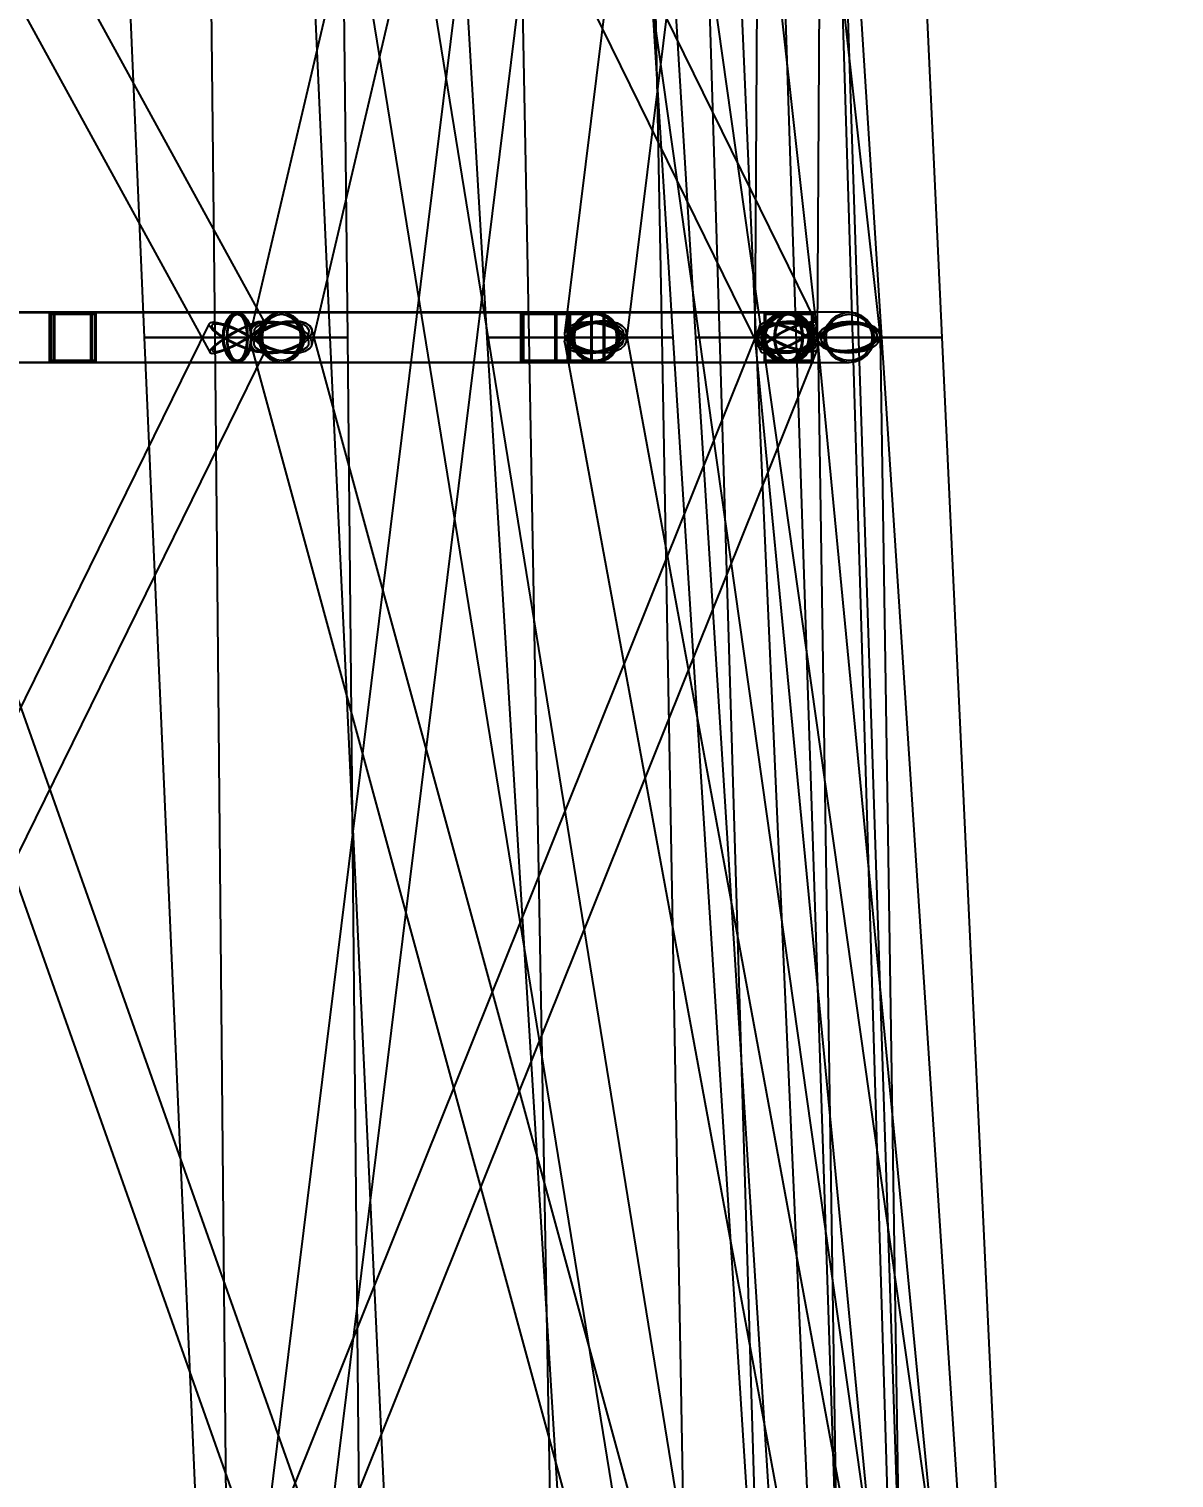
# Model space of a CAD drawing. Header units: millimetres. Extents: x -123812 to 252100, y -3000 to 639000.
# Drawn here: x 15222 to 24504, y 150756 to 162499 of the extents above; entities that cross this region are included whole.
import ezdxf

# ---------------------------------------------------------------- set-up
doc = ezdxf.new("R2010")
doc.units = ezdxf.units.MM
doc.layers.add('D-STR-DIM', color=7, linetype='Continuous', lineweight=13)
doc.layers.add('D-STR-STRC', color=7, linetype='Continuous', lineweight=25)
doc.styles.add('OpenSansCondensed-Light', font='OpenSansCondensed-Light.ttf')
doc.styles.add('TOWER_UNICODE', font='Arial Unicode.ttf')
doc.dimstyles.new('EZDXF', dxfattribs={"dimtxt": 0.25, "dimasz": 0.175, "dimexe": 0.375, "dimexo": 0.125, "dimgap": 0.1, "dimtad": 1, "dimlfac": 100, "dimzin": 12, "dimdsep": 46, "dimtxsty": 'OpenSansCondensed-Light', "dimblk": 'ARCHTICK', "dimcen": 2.5, "dimazin": 3, "dimtfac": 0.5, "dimtmove": 2, "dimatfit": 3})

# ---------------------------------------------------------------- blocks, each defined once
blk = doc.blocks.new('_ARCHTICK')
at = {"color": 0, "linetype": 'BYBLOCK', "const_width": 0.15}
blk.add_lwpolyline([(-0.5, -0.5), (0.5, 0.5)], dxfattribs=at)

msp = doc.modelspace()

# ---------------------------------------------------------------- linework, layer by layer
at = {"layer": 'D-STR-STRC'}
for points in [[(16002, 174960), (20061.5, 149960), (20070.1, 149952.6), (20095.1, 149948.4), (20135, 149947.8), (20186.9, 149950.7), (20247.4, 149956.9), (20312.3, 149966.1), (20377.2, 149977.6), (20437.7, 149990.6), (20489.6, 150004.3), (20529.5, 150017.7), (20554.6, 150029.9), (20563.1, 150040), (16503.6, 175040)], [(20200.5, 175030.4), (17110.6, 150030.4), (17119.1, 150019.1), (17144.3, 150006.5), (17184.4, 149993.5), (17236.6, 149980.9), (17297.4, 149969.6), (17362.7, 149960.4), (17427.9, 149953.9), (17488.7, 149950.5), (17541, 149950.5), (17581, 149953.9), (17606.2, 149960.4), (17614.8, 149969.6), (20704.7, 174969.6)], [(18537.9, 174965.2), (22072.9, 149965.2), (22081.5, 149956.8), (22106.6, 149951.3), (22146.6, 149949.2), (22198.7, 149950.5), (22259.3, 149955.2), (22324.4, 149962.9), (22389.6, 149973.2), (22450.2, 149985.3), (22502.3, 149998.4), (22542.3, 150011.6), (22567.4, 150024), (22576, 150034.8), (19041.1, 175034.8)], [(20943.6, 174992.1), (21770, 149992.1), (21778.6, 149976.6), (21804, 149962.6), (21844.3, 149951.3), (21896.9, 149943.2), (21958.1, 149939), (22023.8, 149939), (22089.5, 149943.1), (22150.8, 149951.1), (22203.3, 149962.4), (22243.7, 149976.3), (22269.1, 149991.8), (22277.7, 150007.9), (21451.3, 175007.9)], [(11206.1, 169875.1), (16689.4, 159875.1), (16707.2, 159870.7), (16738.8, 159875.1), (16782.1, 159888), (16834.1, 159908.5), (16891.2, 159935.3), (16949.6, 159966.5), (17005.3, 160000), (17054.4, 160033.5), (17093.8, 160064.7), (17120.5, 160091.5), (17133, 160112), (17130.2, 160124.9), (11646.8, 170124.9)], [(16239, 169891.1), (21150.8, 159891.1), (21162.8, 159878.6), (21189.6, 159874.3), (21229.3, 159878.6), (21279.3, 159891.1), (21336.2, 159911.1), (21396.1, 159937.2), (21454.8, 159967.5), (21508.5, 160000), (21553.4, 160032.5), (21586.4, 160062.8), (21605.4, 160088.9), (21609.1, 160108.9), (16697.2, 170108.9)], [(19375.4, 170064.4), (17022.8, 160064.4), (17020.6, 160033.4), (17035.3, 160000), (17065.9, 159966.6), (17110.2, 159935.6), (17165.3, 159908.9), (17227.5, 159888.4), (17292.4, 159875.5), (17355.6, 159871.1), (17412.9, 159875.5), (17460.3, 159888.4), (17494.6, 159908.9), (17513.5, 159935.6), (19866.1, 169935.6)], [(20801.9, 170032.6), (19561.9, 160032.6), (19565.8, 160000), (19586.7, 159967.4), (19623.1, 159937.1), (19672.4, 159911.1), (19731.4, 159891.1), (19796, 159878.5), (19861.8, 159874.2), (19924.3, 159878.5), (19979.3, 159891.1), (20023, 159911.1), (20052.5, 159937.1), (20065.7, 159967.4), (21305.7, 169967.4)], [(20503.1, 169969.7), (21617.5, 159969.7), (21630.7, 159941.4), (21660.1, 159917.1), (21703.8, 159898.4), (21758.8, 159886.7), (21821.4, 159882.7), (21887.3, 159886.7), (21951.9, 159898.4), (22011, 159917.1), (22060.4, 159941.4), (22096.8, 159969.7), (22117.8, 160000), (22121.8, 160030.3), (21007.4, 170030.3)], [(21165.9, 170000), (21105.4, 160000), (21114.7, 159968.5), (21140.6, 159939.1), (21181.5, 159913.9), (21234.5, 159894.6), (21296, 159882.4), (21361.8, 159878.2), (21427.5, 159882.4), (21488.5, 159894.6), (21540.7, 159913.9), (21580.5, 159939.1), (21605.3, 159968.5), (21613.3, 160000), (21673.8, 170000)], [(11707.6, 159796.8), (16909.8, 159796.8), (16931.9, 159803.7), (16952.6, 159824), (16970.3, 159856.3), (16983.9, 159898.4), (16992.4, 159947.4), (16995.3, 160000), (16992.4, 160052.6), (16983.9, 160101.6), (16970.3, 160143.7), (16952.6, 160176), (16931.9, 160196.3), (16909.8, 160203.2), (11707.6, 160203.2)], [(13826, 159796.8), (17268.2, 159796.8), (17311.3, 159803.7), (17351.4, 159824), (17385.9, 159856.3), (17412.4, 159898.4), (17429.1, 159947.4), (17434.7, 160000), (17429.1, 160052.6), (17412.4, 160101.6), (17385.9, 160143.7), (17351.4, 160176), (17311.3, 160196.3), (17268.2, 160203.2), (13826, 160203.2)], [(12223.9, 149893.1), (17139.1, 159893.1), (17132.5, 159912.7), (17110.7, 159938.3), (17075.2, 159968.1), (17028.4, 160000), (16973.5, 160031.9), (16914.3, 160061.7), (16854.8, 160087.3), (16799.1, 160106.9), (16750.9, 160119.2), (16713.5, 160123.4), (16689.5, 160119.2), (16680.5, 160106.9), (11765.3, 150106.9)], [(17599.9, 150092.6), (14061.7, 160092.6), (14039.5, 160113.5), (14002.7, 160126.5), (13953.9, 160131), (13896.3, 160126.5), (13834, 160113.5), (13771.1, 160092.6), (13711.9, 160065.5), (13660.6, 160033.9), (13620.5, 160000), (13594.4, 159966.1), (13584.1, 159934.5), (13590.2, 159907.4), (17128.4, 149907.4)], [(20239.8, 150066.4), (17513.3, 160066.4), (17497.1, 160094), (17465.2, 160115.1), (17419.9, 160128.4), (17364.3, 160132.9), (17302.1, 160128.4), (17237.6, 160115.1), (17175.2, 160094), (17119.1, 160066.4), (17073.2, 160034.4), (17040.6, 160000), (17023.5, 159965.6), (17023, 159933.6), (19749.5, 149933.6)], [(17593.2, 149897.5), (21610.5, 159897.5), (21617.3, 159916.3), (21607.9, 159940.8), (21583, 159969.4), (21544.3, 160000), (21494.4, 160030.6), (21436.6, 160059.2), (21375, 160083.7), (21313.8, 160102.5), (21257, 160114.4), (21208.6, 160118.4), (21171.9, 160114.4), (21149.4, 160102.5), (17132.1, 150102.5)], [(21910.2, 150034.5), (20064.6, 160034.5), (20056, 160066.6), (20031, 160094.1), (19991.1, 160115.3), (19939.1, 160128.6), (19878.6, 160133.1), (19813.7, 160128.6), (19748.8, 160115.3), (19688.3, 160094.1), (19636.4, 160066.6), (19596.5, 160034.5), (19571.5, 160000), (19562.9, 159965.5), (21408.5, 149965.5)], [(22575.6, 150034), (21610.5, 160034), (21593.8, 160065.7), (21561.2, 160093), (21514.7, 160113.9), (21457.7, 160127), (21394, 160131.5), (21327.9, 160127), (21264, 160113.9), (21206.6, 160093), (21159.5, 160065.7), (21126.1, 160034), (21108.6, 160000), (21108.2, 159966), (22073.3, 149966)], [(22277.7, 150000), (22123.6, 160000), (22116.4, 160033.1), (22092.4, 160063.9), (22053.3, 160090.3), (22001.6, 160110.6), (21941, 160123.4), (21875.5, 160127.7), (21809.5, 160123.4), (21747.7, 160110.6), (21694.2, 160090.3), (21652.7, 160063.9), (21625.9, 160033.1), (21615.7, 160000), (21769.9, 150000)]]:
    msp.add_lwpolyline(points, dxfattribs=at)
for points in [[(15726.6, 170000), (16155.1, 160000), (17664.5, 160000), (17209.6, 170000)], [(16618.4, 170000), (16728.5, 160000), (17807.8, 160000), (17695.8, 170000)], [(18341, 170000), (18933.1, 160000), (20442.5, 160000), (19824, 170000)], [(19082, 170000), (19274.1, 160000), (20353.4, 160000), (20159.5, 170000)], [(20013.8, 170000), (20625.2, 160000), (22134.6, 160000), (21496.8, 170000)], [(20515.1, 170000), (20819.7, 160000), (21899, 160000), (21592.5, 170000)], [(20678.3, 170000), (21114.9, 160000), (22624.4, 160000), (22161.3, 170000)], [(8615.1, 159800), (15731.1, 159800), (15731.1, 160200), (8615.1, 160200)], [(10543, 159800), (19783.1, 159800), (19783.1, 160200), (10543, 160200)], [(15389.1, 159800), (19595.4, 159800), (19595.4, 160200), (15389.1, 160200)], [(15389.1, 160200), (15762.9, 160200), (15762.9, 159800), (15389.1, 159800)], [(15400.3, 160188), (15751.7, 160188), (15751.7, 159812), (15400.3, 159812)], [(15421, 160200), (15731.1, 160200), (15731.1, 159800), (15421, 159800)], [(15430.3, 160188), (15721.8, 160188), (15721.8, 159812), (15430.3, 159812)], [(16792.8, 160000), (16796.8, 159947.4), (16808.5, 159898.4), (16827.1, 159856.3), (16851.3, 159824), (16879.5, 159803.7), (16909.8, 159796.8), (21379.9, 159796.8), (21410.2, 159803.7), (21438.4, 159824), (21462.6, 159856.3), (21481.2, 159898.4), (21492.9, 159947.4), (21496.9, 160000), (21492.9, 160052.6), (21481.2, 160101.6), (21462.6, 160143.7), (21438.4, 160176), (21410.2, 160196.3), (21379.9, 160203.2), (16909.8, 160203.2), (16879.5, 160196.3), (16851.3, 160176), (16827.1, 160143.7), (16808.5, 160101.6), (16796.8, 160052.6)], [(17026.8, 160000), (17022.8, 159947.4), (17011.1, 159898.4), (16992.5, 159856.3), (16968.3, 159824), (16940.1, 159803.7), (16909.8, 159796.8), (16879.5, 159803.7), (16851.3, 159824), (16827.1, 159856.3), (16808.5, 159898.4), (16796.8, 159947.4), (16792.8, 160000), (16796.8, 160052.6), (16808.5, 160101.6), (16827.1, 160143.7), (16851.3, 160176), (16879.5, 160196.3), (16909.8, 160203.2), (16940.1, 160196.3), (16968.3, 160176), (16992.5, 160143.7), (17011.1, 160101.6), (17022.8, 160052.6)], [(17017.6, 160000), (17013.9, 159951.5), (17003.1, 159906.4), (16986, 159867.6), (16963.7, 159837.9), (16937.7, 159819.2), (16909.8, 159812.8), (16881.9, 159819.2), (16855.9, 159837.9), (16833.6, 159867.6), (16816.5, 159906.4), (16805.7, 159951.5), (16802.1, 160000), (16805.7, 160048.5), (16816.5, 160093.6), (16833.6, 160132.4), (16855.9, 160162.1), (16881.9, 160180.8), (16909.8, 160187.2), (16937.7, 160180.8), (16963.7, 160162.1), (16986, 160132.4), (17003.1, 160093.6), (17013.9, 160048.5)], [(16995.3, 160000), (16992.4, 159947.4), (16983.9, 159898.4), (16970.3, 159856.3), (16952.6, 159824), (16931.9, 159803.7), (16909.8, 159796.8), (16887.7, 159803.7), (16867, 159824), (16849.3, 159856.3), (16835.7, 159898.4), (16827.2, 159947.4), (16824.3, 160000), (16827.2, 160052.6), (16835.7, 160101.6), (16849.3, 160143.7), (16867, 160176), (16887.7, 160196.3), (16909.8, 160203.2), (16931.9, 160196.3), (16952.6, 160176), (16970.3, 160143.7), (16983.9, 160101.6), (16992.4, 160052.6)], [(16988.6, 160000), (16985.9, 159951.5), (16978, 159906.4), (16965.5, 159867.6), (16949.2, 159837.9), (16930.2, 159819.2), (16909.8, 159812.8), (16889.4, 159819.2), (16870.4, 159837.9), (16854.1, 159867.6), (16841.6, 159906.4), (16833.7, 159951.5), (16831, 160000), (16833.7, 160048.5), (16841.6, 160093.6), (16854.1, 160132.4), (16870.4, 160162.1), (16889.4, 160180.8), (16909.8, 160187.2), (16930.2, 160180.8), (16949.2, 160162.1), (16965.5, 160132.4), (16978, 160093.6), (16985.9, 160048.5)], [(17084.1, 160000), (17090.4, 159947.4), (17108.7, 159898.4), (17138, 159856.3), (17176.1, 159824), (17220.5, 159803.7), (17268.2, 159796.8), (19813.8, 159796.8), (19861.4, 159803.7), (19905.8, 159824), (19943.9, 159856.3), (19973.2, 159898.4), (19991.6, 159947.4), (19997.8, 160000), (19991.6, 160052.6), (19973.2, 160101.6), (19943.9, 160143.7), (19905.8, 160176), (19861.4, 160196.3), (19813.8, 160203.2), (17268.2, 160203.2), (17220.5, 160196.3), (17176.1, 160176), (17138, 160143.7), (17108.7, 160101.6), (17090.4, 160052.6)], [(17452.2, 160000), (17446, 159947.4), (17427.6, 159898.4), (17398.3, 159856.3), (17360.2, 159824), (17315.8, 159803.7), (17268.2, 159796.8), (17220.5, 159803.7), (17176.1, 159824), (17138, 159856.3), (17108.7, 159898.4), (17090.4, 159947.4), (17084.1, 160000), (17090.4, 160052.6), (17108.7, 160101.6), (17138, 160143.7), (17176.1, 160176), (17220.5, 160196.3), (17268.2, 160203.2), (17315.8, 160196.3), (17360.2, 160176), (17398.3, 160143.7), (17427.6, 160101.6), (17446, 160052.6)], [(17437.7, 160000), (17432, 159951.5), (17415, 159906.4), (17388.1, 159867.6), (17353, 159837.9), (17312.1, 159819.2), (17268.2, 159812.8), (17224.3, 159819.2), (17183.4, 159837.9), (17148.3, 159867.6), (17121.3, 159906.4), (17104.4, 159951.5), (17098.6, 160000), (17104.4, 160048.5), (17121.3, 160093.6), (17148.3, 160132.4), (17183.4, 160162.1), (17224.3, 160180.8), (17268.2, 160187.2), (17312.1, 160180.8), (17353, 160162.1), (17388.1, 160132.4), (17415, 160093.6), (17432, 160048.5)], [(17434.7, 160000), (17429.1, 159947.4), (17412.4, 159898.4), (17385.9, 159856.3), (17351.4, 159824), (17311.3, 159803.7), (17268.2, 159796.8), (17225, 159803.7), (17184.9, 159824), (17150.4, 159856.3), (17123.9, 159898.4), (17107.3, 159947.4), (17101.6, 160000), (17107.3, 160052.6), (17123.9, 160101.6), (17150.4, 160143.7), (17184.9, 160176), (17225, 160196.3), (17268.2, 160203.2), (17311.3, 160196.3), (17351.4, 160176), (17385.9, 160143.7), (17412.4, 160101.6), (17429.1, 160052.6)], [(17421.6, 160000), (17416.4, 159951.5), (17401.1, 159906.4), (17376.7, 159867.6), (17344.9, 159837.9), (17307.9, 159819.2), (17268.2, 159812.8), (17228.4, 159819.2), (17191.4, 159837.9), (17159.7, 159867.6), (17135.3, 159906.4), (17119.9, 159951.5), (17114.7, 160000), (17119.9, 160048.5), (17135.3, 160093.6), (17159.7, 160132.4), (17191.4, 160162.1), (17228.4, 160180.8), (17268.2, 160187.2), (17307.9, 160180.8), (17344.9, 160162.1), (17376.7, 160132.4), (17401.1, 160093.6), (17416.4, 160048.5)], [(19208.5, 159800), (19887.7, 159800), (19887.7, 160200), (19208.5, 160200)], [(19208.5, 160200), (19608.4, 160200), (19608.4, 159800), (19208.5, 159800)], [(19211.4, 159800), (21576.9, 159800), (21576.9, 160200), (19211.4, 160200)], [(19211.4, 160200), (19605.4, 160200), (19605.4, 159800), (19211.4, 159800)], [(19220.5, 160188), (19596.4, 160188), (19596.4, 159812), (19220.5, 159812)], [(19221.5, 160200), (19595.4, 160200), (19595.4, 159800), (19221.5, 159800)], [(19223.3, 160188), (19593.6, 160188), (19593.6, 159812), (19223.3, 159812)], [(19232.7, 160188), (19584.2, 160188), (19584.2, 159812), (19232.7, 159812)], [(19487.9, 160200), (19887.7, 160200), (19887.7, 159800), (19487.9, 159800)], [(19499.9, 160188), (19875.7, 160188), (19875.7, 159812), (19499.9, 159812)], [(19592.5, 160200), (19783.1, 160200), (19783.1, 159800), (19592.5, 159800)], [(19598.2, 160188), (19777.3, 160188), (19777.3, 159812), (19598.2, 159812)], [(19617.6, 160000), (19624.3, 159947.4), (19643.9, 159898.4), (19675.1, 159856.3), (19715.7, 159824), (19763, 159803.7), (19813.8, 159796.8), (21359.3, 159796.8), (21410.1, 159803.7), (21457.4, 159824), (21498, 159856.3), (21529.2, 159898.4), (21548.8, 159947.4), (21555.5, 160000), (21548.8, 160052.6), (21529.2, 160101.6), (21498, 160143.7), (21457.4, 160176), (21410.1, 160196.3), (21359.3, 160203.2), (19813.8, 160203.2), (19763, 160196.3), (19715.7, 160176), (19675.1, 160143.7), (19643.9, 160101.6), (19624.3, 160052.6)], [(20009.9, 160000), (20003.2, 159947.4), (19983.6, 159898.4), (19952.5, 159856.3), (19911.8, 159824), (19864.5, 159803.7), (19813.8, 159796.8), (19763, 159803.7), (19715.7, 159824), (19675.1, 159856.3), (19643.9, 159898.4), (19624.3, 159947.4), (19617.6, 160000), (19624.3, 160052.6), (19643.9, 160101.6), (19675.1, 160143.7), (19715.7, 160176), (19763, 160196.3), (19813.8, 160203.2), (19864.5, 160196.3), (19911.8, 160176), (19952.5, 160143.7), (19983.6, 160101.6), (20003.2, 160052.6)], [(19997.8, 160000), (19991.6, 159947.4), (19973.2, 159898.4), (19943.9, 159856.3), (19905.8, 159824), (19861.4, 159803.7), (19813.8, 159796.8), (19766.1, 159803.7), (19721.7, 159824), (19683.6, 159856.3), (19654.3, 159898.4), (19636, 159947.4), (19629.7, 160000), (19636, 160052.6), (19654.3, 160101.6), (19683.6, 160143.7), (19721.7, 160176), (19766.1, 160196.3), (19813.8, 160203.2), (19861.4, 160196.3), (19905.8, 160176), (19943.9, 160143.7), (19973.2, 160101.6), (19991.6, 160052.6)], [(19994.5, 160000), (19988.3, 159951.5), (19970.3, 159906.4), (19941.5, 159867.6), (19904.1, 159837.9), (19860.5, 159819.2), (19813.8, 159812.8), (19767, 159819.2), (19723.4, 159837.9), (19686, 159867.6), (19657.3, 159906.4), (19639.2, 159951.5), (19633.1, 160000), (19639.2, 160048.5), (19657.3, 160093.6), (19686, 160132.4), (19723.4, 160162.1), (19767, 160180.8), (19813.8, 160187.2), (19860.5, 160180.8), (19904.1, 160162.1), (19941.5, 160132.4), (19970.3, 160093.6), (19988.3, 160048.5)], [(19983.3, 160000), (19977.6, 159951.5), (19960.6, 159906.4), (19933.7, 159867.6), (19898.5, 159837.9), (19857.7, 159819.2), (19813.8, 159812.8), (19769.9, 159819.2), (19729, 159837.9), (19693.8, 159867.6), (19666.9, 159906.4), (19650, 159951.5), (19644.2, 160000), (19650, 160048.5), (19666.9, 160093.6), (19693.8, 160132.4), (19729, 160162.1), (19769.9, 160180.8), (19813.8, 160187.2), (19857.7, 160180.8), (19898.5, 160162.1), (19933.7, 160132.4), (19960.6, 160093.6), (19977.6, 160048.5)], [(21157, 160000), (21163.8, 159947.4), (21184.1, 159898.4), (21216.2, 159856.3), (21258.1, 159824), (21307, 159803.7), (21359.3, 159796.8), (21869.6, 159796.8), (21922, 159803.7), (21970.8, 159824), (22012.8, 159856.3), (22044.9, 159898.4), (22065.1, 159947.4), (22072, 160000), (22065.1, 160052.6), (22044.9, 160101.6), (22012.8, 160143.7), (21970.8, 160176), (21922, 160196.3), (21869.6, 160203.2), (21359.3, 160203.2), (21307, 160196.3), (21258.1, 160176), (21216.2, 160143.7), (21184.1, 160101.6), (21163.8, 160052.6)], [(21561.7, 160000), (21554.8, 159947.4), (21534.6, 159898.4), (21502.5, 159856.3), (21460.5, 159824), (21411.7, 159803.7), (21359.3, 159796.8), (21307, 159803.7), (21258.1, 159824), (21216.2, 159856.3), (21184.1, 159898.4), (21163.8, 159947.4), (21157, 160000), (21163.8, 160052.6), (21184.1, 160101.6), (21216.2, 160143.7), (21258.1, 160176), (21307, 160196.3), (21359.3, 160203.2), (21411.7, 160196.3), (21460.5, 160176), (21502.5, 160143.7), (21534.6, 160101.6), (21554.8, 160052.6)], [(21555.5, 160000), (21548.8, 159947.4), (21529.2, 159898.4), (21498, 159856.3), (21457.4, 159824), (21410.1, 159803.7), (21359.3, 159796.8), (21308.6, 159803.7), (21261.3, 159824), (21220.6, 159856.3), (21189.5, 159898.4), (21169.9, 159947.4), (21163.2, 160000), (21169.9, 160052.6), (21189.5, 160101.6), (21220.6, 160143.7), (21261.3, 160176), (21308.6, 160196.3), (21359.3, 160203.2), (21410.1, 160196.3), (21457.4, 160176), (21498, 160143.7), (21529.2, 160101.6), (21548.8, 160052.6)], [(21545.8, 160000), (21539.5, 159951.5), (21520.8, 159906.4), (21491.2, 159867.6), (21452.6, 159837.9), (21407.6, 159819.2), (21359.3, 159812.8), (21311.1, 159819.2), (21266.1, 159837.9), (21227.5, 159867.6), (21197.9, 159906.4), (21179.2, 159951.5), (21172.9, 160000), (21179.2, 160048.5), (21197.9, 160093.6), (21227.5, 160132.4), (21266.1, 160162.1), (21311.1, 160180.8), (21359.3, 160187.2), (21407.6, 160180.8), (21452.6, 160162.1), (21491.2, 160132.4), (21520.8, 160093.6), (21539.5, 160048.5)], [(21177.5, 160000), (21184.4, 159947.4), (21204.7, 159898.4), (21236.8, 159856.3), (21278.7, 159824), (21327.6, 159803.7), (21379.9, 159796.8), (21869.6, 159796.8), (21922, 159803.7), (21970.8, 159824), (22012.8, 159856.3), (22044.9, 159898.4), (22065.1, 159947.4), (22072, 160000), (22065.1, 160052.6), (22044.9, 160101.6), (22012.8, 160143.7), (21970.8, 160176), (21922, 160196.3), (21869.6, 160203.2), (21379.9, 160203.2), (21327.6, 160196.3), (21278.7, 160176), (21236.8, 160143.7), (21204.7, 160101.6), (21184.4, 160052.6)], [(21582.3, 160000), (21575.4, 159947.4), (21555.2, 159898.4), (21523, 159856.3), (21481.1, 159824), (21432.3, 159803.7), (21379.9, 159796.8), (21327.6, 159803.7), (21278.7, 159824), (21236.8, 159856.3), (21204.7, 159898.4), (21184.4, 159947.4), (21177.5, 160000), (21184.4, 160052.6), (21204.7, 160101.6), (21236.8, 160143.7), (21278.7, 160176), (21327.6, 160196.3), (21379.9, 160203.2), (21432.3, 160196.3), (21481.1, 160176), (21523, 160143.7), (21555.2, 160101.6), (21575.4, 160052.6)], [(21540, 160000), (21533.9, 159951.5), (21515.8, 159906.4), (21487.1, 159867.6), (21449.7, 159837.9), (21406.1, 159819.2), (21359.3, 159812.8), (21312.6, 159819.2), (21269, 159837.9), (21231.6, 159867.6), (21202.9, 159906.4), (21184.8, 159951.5), (21178.6, 160000), (21184.8, 160048.5), (21202.9, 160093.6), (21231.6, 160132.4), (21269, 160162.1), (21312.6, 160180.8), (21359.3, 160187.2), (21406.1, 160180.8), (21449.7, 160162.1), (21487.1, 160132.4), (21515.8, 160093.6), (21533.9, 160048.5)], [(21182.9, 160200), (21576.9, 160200), (21576.9, 159800), (21182.9, 159800)], [(21566.4, 160000), (21560, 159951.5), (21541.4, 159906.4), (21511.8, 159867.6), (21473.2, 159837.9), (21428.2, 159819.2), (21379.9, 159812.8), (21331.7, 159819.2), (21286.7, 159837.9), (21248.1, 159867.6), (21218.5, 159906.4), (21199.8, 159951.5), (21193.5, 160000), (21199.8, 160048.5), (21218.5, 160093.6), (21248.1, 160132.4), (21286.7, 160162.1), (21331.7, 160180.8), (21379.9, 160187.2), (21428.2, 160180.8), (21473.2, 160162.1), (21511.8, 160132.4), (21541.4, 160093.6), (21560, 160048.5)], [(21194.7, 160188), (21565.1, 160188), (21565.1, 159812), (21194.7, 159812)], [(21496.9, 160000), (21492.9, 159947.4), (21481.2, 159898.4), (21462.6, 159856.3), (21438.4, 159824), (21410.2, 159803.7), (21379.9, 159796.8), (21349.7, 159803.7), (21321.5, 159824), (21297.2, 159856.3), (21278.6, 159898.4), (21267, 159947.4), (21263, 160000), (21267, 160052.6), (21278.6, 160101.6), (21297.2, 160143.7), (21321.5, 160176), (21349.7, 160196.3), (21379.9, 160203.2), (21410.2, 160196.3), (21438.4, 160176), (21462.6, 160143.7), (21481.2, 160101.6), (21492.9, 160052.6)], [(21487.7, 160000), (21484, 159951.5), (21473.2, 159906.4), (21456.1, 159867.6), (21433.8, 159837.9), (21407.8, 159819.2), (21379.9, 159812.8), (21352, 159819.2), (21326.1, 159837.9), (21303.7, 159867.6), (21286.6, 159906.4), (21275.9, 159951.5), (21272.2, 160000), (21275.9, 160048.5), (21286.6, 160093.6), (21303.7, 160132.4), (21326.1, 160162.1), (21352, 160180.8), (21379.9, 160187.2), (21407.8, 160180.8), (21433.8, 160162.1), (21456.1, 160132.4), (21473.2, 160093.6), (21484, 160048.5)], [(22072, 160000), (22065.1, 159947.4), (22044.9, 159898.4), (22012.8, 159856.3), (21970.8, 159824), (21922, 159803.7), (21869.6, 159796.8), (21817.3, 159803.7), (21768.5, 159824), (21726.5, 159856.3), (21694.4, 159898.4), (21674.2, 159947.4), (21667.3, 160000), (21674.2, 160052.6), (21694.4, 160101.6), (21726.5, 160143.7), (21768.5, 160176), (21817.3, 160196.3), (21869.6, 160203.2), (21922, 160196.3), (21970.8, 160176), (22012.8, 160143.7), (22044.9, 160101.6), (22065.1, 160052.6)], [(22072, 160000), (22065.1, 159947.4), (22044.9, 159898.4), (22012.8, 159856.3), (21970.8, 159824), (21922, 159803.7), (21869.6, 159796.8), (21817.3, 159803.7), (21768.4, 159824), (21726.5, 159856.3), (21694.4, 159898.4), (21674.1, 159947.4), (21667.3, 160000), (21674.1, 160052.6), (21694.4, 160101.6), (21726.5, 160143.7), (21768.4, 160176), (21817.3, 160196.3), (21869.6, 160203.2), (21922, 160196.3), (21970.8, 160176), (22012.8, 160143.7), (22044.9, 160101.6), (22065.1, 160052.6)], [(22056.1, 160000), (22049.7, 159951.5), (22031.1, 159906.4), (22001.5, 159867.6), (21962.9, 159837.9), (21917.9, 159819.2), (21869.6, 159812.8), (21821.4, 159819.2), (21776.4, 159837.9), (21737.8, 159867.6), (21708.2, 159906.4), (21689.6, 159951.5), (21683.2, 160000), (21689.6, 160048.5), (21708.2, 160093.6), (21737.8, 160132.4), (21776.4, 160162.1), (21821.4, 160180.8), (21869.6, 160187.2), (21917.9, 160180.8), (21962.9, 160162.1), (22001.5, 160132.4), (22031.1, 160093.6), (22049.7, 160048.5)], [(22056.1, 160000), (22049.7, 159951.5), (22031.1, 159906.4), (22001.5, 159867.6), (21962.9, 159837.9), (21917.9, 159819.2), (21869.6, 159812.8), (21821.4, 159819.2), (21776.4, 159837.9), (21737.8, 159867.6), (21708.2, 159906.4), (21689.5, 159951.5), (21683.2, 160000), (21689.5, 160048.5), (21708.2, 160093.6), (21737.8, 160132.4), (21776.4, 160162.1), (21821.4, 160180.8), (21869.6, 160187.2), (21917.9, 160180.8), (21962.9, 160162.1), (22001.5, 160132.4), (22031.1, 160093.6), (22049.7, 160048.5)], [(17028.4, 160000), (17075.2, 159968.1), (17110.7, 159938.3), (17132.5, 159912.7), (17139.1, 159893.1), (17130.1, 159880.8), (17106.1, 159876.6), (17068.8, 159880.8), (17020.5, 159893.1), (16964.8, 159912.7), (16905.3, 159938.3), (16846.1, 159968.1), (16791.2, 160000), (16744.4, 160031.9), (16708.9, 160061.7), (16687.1, 160087.3), (16680.5, 160106.9), (16689.5, 160119.2), (16713.5, 160123.4), (16750.9, 160119.2), (16799.1, 160106.9), (16854.8, 160087.3), (16914.3, 160061.7), (16973.5, 160031.9)], [(16814.3, 160000), (16765.2, 159966.5), (16725.8, 159935.3), (16699.1, 159908.5), (16686.6, 159888), (16689.4, 159875.1), (16707.2, 159870.7), (16738.8, 159875.1), (16782.1, 159888), (16834.1, 159908.5), (16891.2, 159935.3), (16949.6, 159966.5), (17005.3, 160000), (17054.4, 160033.5), (17093.8, 160064.7), (17120.5, 160091.5), (17133, 160112), (17130.2, 160124.9), (17112.4, 160129.3), (17080.8, 160124.9), (17037.5, 160112), (16985.5, 160091.5), (16928.4, 160064.7), (16870, 160033.5)], [(17016.7, 160000), (17058.9, 159971.2), (17090.9, 159944.4), (17110.6, 159921.3), (17116.6, 159903.7), (17108.4, 159892.5), (17086.8, 159888.7), (17053.1, 159892.5), (17009.6, 159903.7), (16959.4, 159921.3), (16905.7, 159944.4), (16852.3, 159971.2), (16802.9, 160000), (16760.7, 160028.8), (16728.7, 160055.6), (16709, 160078.7), (16703.1, 160096.3), (16711.2, 160107.5), (16732.8, 160111.3), (16766.5, 160107.5), (16810, 160096.3), (16860.2, 160078.7), (16913.9, 160055.6), (16967.3, 160028.8)], [(16823.7, 160000), (16779.4, 159969.8), (16744, 159941.7), (16719.8, 159917.5), (16708.6, 159899), (16711.1, 159887.4), (16727.2, 159883.4), (16755.7, 159887.4), (16794.7, 159899), (16841.5, 159917.5), (16893, 159941.7), (16945.7, 159969.8), (16995.9, 160000), (17040.2, 160030.2), (17075.7, 160058.3), (17099.8, 160082.5), (17111, 160101), (17108.5, 160112.6), (17092.4, 160116.6), (17063.9, 160112.6), (17024.9, 160101), (16978.1, 160082.5), (16926.6, 160058.3), (16873.9, 160030.2)], [(17035.3, 160000), (17065.9, 159966.6), (17110.2, 159935.6), (17165.3, 159908.9), (17227.5, 159888.4), (17292.4, 159875.5), (17355.6, 159871.1), (17412.9, 159875.5), (17460.3, 159888.4), (17494.6, 159908.9), (17513.5, 159935.6), (17515.7, 159966.6), (17501, 160000), (17470.4, 160033.4), (17426.1, 160064.4), (17371, 160091.1), (17308.9, 160111.6), (17244, 160124.5), (17180.7, 160128.9), (17123.4, 160124.5), (17076, 160111.6), (17041.7, 160091.1), (17022.8, 160064.4), (17020.6, 160033.4)], [(17495.7, 160000), (17463.1, 159965.6), (17417.2, 159933.6), (17361.1, 159906), (17298.7, 159884.9), (17234.2, 159871.6), (17172, 159867.1), (17116.4, 159871.6), (17071.1, 159884.9), (17039.3, 159906), (17023, 159933.6), (17023.5, 159965.6), (17040.6, 160000), (17073.2, 160034.4), (17119.1, 160066.4), (17175.2, 160094), (17237.6, 160115.1), (17302.1, 160128.4), (17364.3, 160132.9), (17419.9, 160128.4), (17465.2, 160115.1), (17497.1, 160094), (17513.3, 160066.4), (17512.9, 160034.4)], [(17058.2, 160000), (17085.8, 159969.9), (17125.8, 159941.9), (17175.5, 159917.8), (17231.5, 159899.4), (17290, 159887.8), (17347, 159883.8), (17398.6, 159887.8), (17441.4, 159899.4), (17472.3, 159917.8), (17489.4, 159941.9), (17491.3, 159969.9), (17478.1, 160000), (17450.5, 160030.1), (17410.5, 160058.1), (17360.9, 160082.2), (17304.9, 160100.6), (17246.3, 160112.2), (17189.3, 160116.2), (17137.7, 160112.2), (17094.9, 160100.6), (17064, 160082.2), (17046.9, 160058.1), (17045, 160030.1)], [(17473.3, 160000), (17443.9, 159969), (17402.5, 159940.1), (17352, 159915.3), (17295.7, 159896.2), (17237.5, 159884.3), (17181.5, 159880.2), (17131.3, 159884.3), (17090.5, 159896.2), (17061.8, 159915.3), (17047.1, 159940.1), (17047.5, 159969), (17063, 160000), (17092.4, 160031), (17133.8, 160059.9), (17184.4, 160084.7), (17240.6, 160103.8), (17298.8, 160115.7), (17354.8, 160119.8), (17405, 160115.7), (17445.8, 160103.8), (17474.5, 160084.7), (17489.2, 160059.9), (17488.8, 160031)], [(19565.8, 160000), (19586.7, 159967.4), (19623.1, 159937.1), (19672.4, 159911.1), (19731.4, 159891.1), (19796, 159878.5), (19861.8, 159874.2), (19924.3, 159878.5), (19979.3, 159891.1), (20023, 159911.1), (20052.5, 159937.1), (20065.7, 159967.4), (20061.7, 160000), (20040.8, 160032.6), (20004.5, 160062.9), (19955.1, 160088.9), (19896.1, 160108.9), (19831.6, 160121.5), (19765.8, 160125.8), (19703.2, 160121.5), (19648.2, 160108.9), (19604.5, 160088.9), (19575.1, 160062.9), (19561.9, 160032.6)], [(20056.1, 160000), (20031, 159965.5), (19991.2, 159933.4), (19939.2, 159905.9), (19878.7, 159884.7), (19813.8, 159871.4), (19748.9, 159866.9), (19688.4, 159871.4), (19636.4, 159884.7), (19596.5, 159905.9), (19571.5, 159933.4), (19562.9, 159965.5), (19571.5, 160000), (19596.5, 160034.5), (19636.4, 160066.6), (19688.3, 160094.1), (19748.8, 160115.3), (19813.7, 160128.6), (19878.6, 160133.1), (19939.1, 160128.6), (19991.1, 160115.3), (20031, 160094.1), (20056, 160066.6), (20064.6, 160034.5)], [(19590.2, 160000), (19609.1, 159970.6), (19641.8, 159943.3), (19686.3, 159919.8), (19739.5, 159901.8), (19797.7, 159890.5), (19857, 159886.6), (19913.4, 159890.5), (19963, 159901.8), (20002.4, 159919.8), (20029, 159943.3), (20040.9, 159970.6), (20037.3, 160000), (20018.5, 160029.4), (19985.7, 160056.7), (19941.2, 160080.2), (19888, 160098.2), (19829.8, 160109.5), (19770.5, 160113.4), (19714.1, 160109.5), (19664.5, 160098.2), (19625.1, 160080.2), (19598.6, 160056.7), (19586.7, 160029.4)], [(20032.2, 160000), (20009.6, 159968.9), (19973.7, 159940), (19926.9, 159915.1), (19872.3, 159896.1), (19813.8, 159884.1), (19755.3, 159880), (19700.7, 159884.1), (19653.9, 159896.1), (19617.9, 159915.1), (19595.3, 159940), (19587.6, 159968.9), (19595.3, 160000), (19617.9, 160031.1), (19653.8, 160060), (19700.6, 160084.9), (19755.2, 160103.9), (19813.7, 160115.9), (19872.3, 160120), (19926.8, 160115.9), (19973.6, 160103.9), (20009.6, 160084.9), (20032.2, 160060), (20039.9, 160031.1)], [(21105.4, 160000), (21114.7, 159968.5), (21140.6, 159939.1), (21181.5, 159913.9), (21234.5, 159894.6), (21296, 159882.4), (21361.8, 159878.2), (21427.5, 159882.4), (21488.5, 159894.6), (21540.7, 159913.9), (21580.5, 159939.1), (21605.3, 159968.5), (21613.3, 160000), (21604, 160031.5), (21578.1, 160060.9), (21537.2, 160086.1), (21484.2, 160105.4), (21422.7, 160117.6), (21356.9, 160121.8), (21291.2, 160117.6), (21230.2, 160105.4), (21178, 160086.1), (21138.2, 160060.9), (21113.4, 160031.5)], [(21610.1, 160000), (21592.6, 159966), (21559.2, 159934.3), (21512.1, 159907), (21454.7, 159886.1), (21390.8, 159873), (21324.7, 159868.5), (21261, 159873), (21204, 159886.1), (21157.5, 159907), (21124.9, 159934.3), (21108.2, 159966), (21108.6, 160000), (21126.1, 160034), (21159.5, 160065.7), (21206.6, 160093), (21264, 160113.9), (21327.9, 160127), (21394, 160131.5), (21457.7, 160127), (21514.7, 160113.9), (21561.2, 160093), (21593.8, 160065.7), (21610.5, 160034)], [(21130.4, 160000), (21138.7, 159971.6), (21162.2, 159945.1), (21199, 159922.4), (21246.8, 159904.9), (21302.2, 159894), (21361.6, 159890.2), (21420.8, 159894), (21475.8, 159904.9), (21522.8, 159922.4), (21558.8, 159945.1), (21581.1, 159971.6), (21588.3, 160000), (21580, 160028.4), (21556.5, 160054.9), (21519.7, 160077.6), (21471.9, 160095.1), (21416.5, 160106), (21357.1, 160109.8), (21297.9, 160106), (21242.9, 160095.1), (21195.9, 160077.6), (21159.9, 160054.9), (21137.6, 160028.4)], [(21585.4, 160000), (21569.6, 159969.3), (21539.5, 159940.7), (21497.1, 159916.2), (21445.3, 159897.3), (21387.7, 159885.5), (21328.1, 159881.5), (21270.6, 159885.5), (21219.2, 159897.3), (21177.4, 159916.2), (21147.9, 159940.7), (21132.9, 159969.3), (21133.3, 160000), (21149.1, 160030.7), (21179.2, 160059.3), (21221.6, 160083.8), (21273.4, 160102.7), (21331, 160114.5), (21390.6, 160118.5), (21448, 160114.5), (21499.4, 160102.7), (21541.3, 160083.8), (21570.8, 160059.3), (21585.8, 160030.7)], [(21544.3, 160000), (21583, 159969.4), (21607.9, 159940.8), (21617.3, 159916.3), (21610.5, 159897.5), (21588, 159885.6), (21551.2, 159881.6), (21502.9, 159885.6), (21446.1, 159897.5), (21384.8, 159916.3), (21323.2, 159940.8), (21265.5, 159969.4), (21215.6, 160000), (21176.8, 160030.6), (21151.9, 160059.2), (21142.6, 160083.7), (21149.4, 160102.5), (21171.9, 160114.4), (21208.6, 160118.4), (21257, 160114.4), (21313.8, 160102.5), (21375, 160083.7), (21436.6, 160059.2), (21494.4, 160030.6)], [(21251.4, 160000), (21206.5, 159967.5), (21173.4, 159937.2), (21154.4, 159911.1), (21150.8, 159891.1), (21162.8, 159878.6), (21189.6, 159874.3), (21229.3, 159878.6), (21279.3, 159891.1), (21336.2, 159911.1), (21396.1, 159937.2), (21454.8, 159967.5), (21508.5, 160000), (21553.4, 160032.5), (21586.4, 160062.8), (21605.4, 160088.9), (21609.1, 160108.9), (21597.1, 160121.4), (21570.3, 160125.7), (21530.5, 160121.4), (21480.5, 160108.9), (21423.7, 160088.9), (21363.8, 160062.8), (21305, 160032.5)], [(21528.1, 160000), (21563.1, 159972.4), (21585.5, 159946.6), (21593.9, 159924.5), (21587.8, 159907.5), (21567.5, 159896.9), (21534.4, 159893.2), (21490.8, 159896.9), (21439.6, 159907.5), (21384.4, 159924.5), (21328.8, 159946.6), (21276.8, 159972.4), (21231.7, 160000), (21196.8, 160027.6), (21174.4, 160053.4), (21165.9, 160075.5), (21172.1, 160092.5), (21192.4, 160103.1), (21225.5, 160106.8), (21269.1, 160103.1), (21320.3, 160092.5), (21375.5, 160075.5), (21431, 160053.4), (21483.1, 160027.6)], [(21264, 160000), (21223.6, 159970.7), (21193.8, 159943.3), (21176.6, 159919.9), (21173.4, 159901.9), (21184.2, 159890.5), (21208.3, 159886.7), (21244.1, 159890.5), (21289.2, 159901.9), (21340.5, 159919.9), (21394.5, 159943.3), (21447.4, 159970.7), (21495.8, 160000), (21536.3, 160029.3), (21566.1, 160056.7), (21583.2, 160080.1), (21586.5, 160098.1), (21575.7, 160109.5), (21551.6, 160113.3), (21515.7, 160109.5), (21470.6, 160098.1), (21419.3, 160080.1), (21365.4, 160056.7), (21312.4, 160029.3)], [(22123.6, 160000), (22113.4, 159966.9), (22086.6, 159936.1), (22045.1, 159909.7), (21991.6, 159889.4), (21929.7, 159876.6), (21863.8, 159872.3), (21798.3, 159876.6), (21737.7, 159889.4), (21686, 159909.7), (21646.8, 159936.1), (21622.9, 159966.9), (21615.7, 160000), (21625.9, 160033.1), (21652.7, 160063.9), (21694.2, 160090.3), (21747.7, 160110.6), (21809.5, 160123.4), (21875.5, 160127.7), (21941, 160123.4), (22001.6, 160110.6), (22053.3, 160090.3), (22092.4, 160063.9), (22116.4, 160033.1)], [(21621.5, 160000), (21617.5, 159969.7), (21630.7, 159941.4), (21660.1, 159917.1), (21703.8, 159898.4), (21758.8, 159886.7), (21821.4, 159882.7), (21887.3, 159886.7), (21951.9, 159898.4), (22011, 159917.1), (22060.4, 159941.4), (22096.8, 159969.7), (22117.8, 160000), (22121.8, 160030.3), (22108.6, 160058.6), (22079.2, 160082.9), (22035.5, 160101.6), (21980.5, 160113.3), (21917.9, 160117.3), (21852, 160113.3), (21787.4, 160101.6), (21728.3, 160082.9), (21678.9, 160058.6), (21642.5, 160030.3)], [(22098.6, 160000), (22089.4, 159970.2), (22065.3, 159942.4), (22027.8, 159918.6), (21979.6, 159900.3), (21923.8, 159888.8), (21864.4, 159884.8), (21805.3, 159888.8), (21750.6, 159900.3), (21704.1, 159918.6), (21668.8, 159942.4), (21647.2, 159970.2), (21640.7, 160000), (21649.9, 160029.8), (21674, 160057.6), (21711.5, 160081.4), (21759.7, 160099.7), (21815.5, 160111.2), (21874.9, 160115.2), (21934, 160111.2), (21988.6, 160099.7), (22035.2, 160081.4), (22070.5, 160057.6), (22092.1, 160029.8)], [(21646, 160000), (21642.3, 159972.6), (21654.2, 159947.1), (21680.7, 159925.2), (21720.1, 159908.4), (21769.7, 159897.9), (21826.2, 159894.3), (21885.5, 159897.9), (21943.8, 159908.4), (21997.1, 159925.2), (22041.6, 159947.1), (22074.5, 159972.6), (22093.3, 160000), (22097, 160027.4), (22085.1, 160052.9), (22058.6, 160074.8), (22019.2, 160091.6), (21969.6, 160102.1), (21913.1, 160105.7), (21853.8, 160102.1), (21795.5, 160091.6), (21742.2, 160074.8), (21697.7, 160052.9), (21664.8, 160027.4)], [(16155.1, 160000), (16594.8, 150000), (18130.6, 150000), (17664.5, 160000)], [(17664.5, 160000), (17638.8, 160000), (17563.4, 160000), (17443.5, 160000), (17287.2, 160000), (17105.1, 160000), (16909.8, 160000), (16714.5, 160000), (16532.4, 160000), (16376.1, 160000), (16256.2, 160000), (16180.8, 160000), (16155.1, 160000), (16180.8, 160000), (16256.2, 160000), (16376.1, 160000), (16532.4, 160000), (16714.5, 160000), (16909.8, 160000), (17105.1, 160000), (17287.2, 160000), (17443.5, 160000), (17563.4, 160000), (17638.8, 160000)], [(16728.5, 160000), (16823.6, 150000), (17904.8, 150000), (17807.8, 160000)], [(17807.8, 160000), (17789.4, 160000), (17735.5, 160000), (17649.8, 160000), (17538, 160000), (17407.8, 160000), (17268.2, 160000), (17128.5, 160000), (16998.3, 160000), (16886.6, 160000), (16800.8, 160000), (16746.9, 160000), (16728.5, 160000), (16746.9, 160000), (16800.8, 160000), (16886.6, 160000), (16998.3, 160000), (17128.5, 160000), (17268.2, 160000), (17407.8, 160000), (17538, 160000), (17649.8, 160000), (17735.5, 160000), (17789.4, 160000)], [(18933.1, 160000), (19544.4, 150000), (21080.2, 150000), (20442.5, 160000)], [(20442.5, 160000), (20416.8, 160000), (20341.4, 160000), (20221.5, 160000), (20065.2, 160000), (19883.1, 160000), (19687.8, 160000), (19492.5, 160000), (19310.4, 160000), (19154.1, 160000), (19034.2, 160000), (18958.8, 160000), (18933.1, 160000), (18958.8, 160000), (19034.2, 160000), (19154.1, 160000), (19310.4, 160000), (19492.5, 160000), (19687.8, 160000), (19883.1, 160000), (20065.2, 160000), (20221.5, 160000), (20341.4, 160000), (20416.8, 160000)], [(19274.1, 160000), (19454, 150000), (20535.2, 150000), (20353.4, 160000)], [(20353.4, 160000), (20335, 160000), (20281.1, 160000), (20195.4, 160000), (20083.6, 160000), (19953.4, 160000), (19813.8, 160000), (19674.1, 160000), (19543.9, 160000), (19432.2, 160000), (19346.4, 160000), (19292.5, 160000), (19274.1, 160000), (19292.5, 160000), (19346.4, 160000), (19432.2, 160000), (19543.9, 160000), (19674.1, 160000), (19813.8, 160000), (19953.4, 160000), (20083.6, 160000), (20195.4, 160000), (20281.1, 160000), (20335, 160000)], [(20625.2, 160000), (21255.9, 150000), (22791.8, 150000), (22134.6, 160000)], [(22134.6, 160000), (22108.9, 160000), (22033.5, 160000), (21913.6, 160000), (21757.3, 160000), (21575.3, 160000), (21379.9, 160000), (21184.6, 160000), (21002.6, 160000), (20846.3, 160000), (20726.3, 160000), (20650.9, 160000), (20625.2, 160000), (20650.9, 160000), (20726.3, 160000), (20846.3, 160000), (21002.6, 160000), (21184.6, 160000), (21379.9, 160000), (21575.3, 160000), (21757.3, 160000), (21913.6, 160000), (22033.5, 160000), (22108.9, 160000)], [(20819.7, 160000), (21118.8, 150000), (22200, 150000), (21899, 160000)], [(21899, 160000), (21880.6, 160000), (21826.7, 160000), (21740.9, 160000), (21629.2, 160000), (21499, 160000), (21359.3, 160000), (21219.7, 160000), (21089.5, 160000), (20977.7, 160000), (20892, 160000), (20838.1, 160000), (20819.7, 160000), (20838.1, 160000), (20892, 160000), (20977.7, 160000), (21089.5, 160000), (21219.7, 160000), (21359.3, 160000), (21499, 160000), (21629.2, 160000), (21740.9, 160000), (21826.7, 160000), (21880.6, 160000)], [(21114.9, 160000), (21556.5, 150000), (23092.4, 150000), (22624.4, 160000)], [(22624.4, 160000), (22598.6, 160000), (22523.2, 160000), (22403.3, 160000), (22247, 160000), (22065, 160000), (21869.6, 160000), (21674.3, 160000), (21492.3, 160000), (21336, 160000), (21216, 160000), (21140.6, 160000), (21114.9, 160000), (21140.6, 160000), (21216, 160000), (21336, 160000), (21492.3, 160000), (21674.3, 160000), (21869.6, 160000), (22065, 160000), (22247, 160000), (22403.3, 160000), (22523.2, 160000), (22598.6, 160000)]]:
    msp.add_lwpolyline(points, close=True, dxfattribs=at)

# ---------------------------------------------------------------- dimensions: what is measured, and where the dimension line sits
at = {"layer": 'D-STR-DIM'}
for base, p2 in [((187000, 0), (0, 450000)), ((250000, 0), (0, 375000)), ((124000, 0), (0, 350000))]:
    msp.add_linear_dim(base=base, p1=(0, 0), p2=p2, angle=90, dimstyle='EZDXF', override={"dimtxt": 8400, "dimasz": 3750, "dimexe": 2100, "dimexo": 1800, "dimgap": 2100, "dimtad": 1, "dimdec": 0, "dimlfac": 1, "dimlunit": 2, "dimtxsty": 'TOWER_UNICODE', "dimclrd": 7, "dimclre": 7, "dimclrt": 7}, dxfattribs=at).render()

doc.saveas('drawing.dxf')
